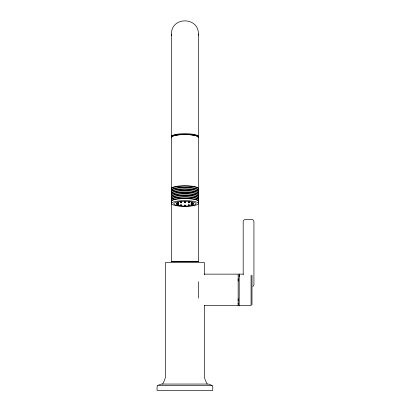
<?xml version="1.0" encoding="UTF-8"?>
<svg xmlns="http://www.w3.org/2000/svg" width="411" height="411" viewBox="0 0 411 411"><rect width="100%" height="100%" fill="white"/><g stroke="black" fill="none" stroke-linecap="round" stroke-linejoin="round"><path stroke-width="0.62" d="M238.164 304.474L238.164 303.015M238.164 301.052L238.164 298.663M238.164 281.145L238.164 278.756M239.192 276.701L239.192 275.231M171.438 34.082C171.115 16.481 198.724 16.481 198.4 34.082M198.297 35.13L198.4 34.031L198.4 261.709L171.438 261.709L171.438 34.031L171.593 35.659M157.757 385.42L157.069 386.792L157.069 390.45L212.77 390.45L212.77 386.792L212.086 385.42L208.454 384.054L161.384 384.054L157.757 385.42L212.086 385.42M162.638 384.054L164.354 380.622L165.494 377.195L165.494 262.485L204.344 262.485L204.344 274.661M252.899 286.431L253.654 285.676L253.931 284.648L253.931 221.58L253.654 220.553L252.899 219.798L251.871 219.525L245.249 219.525L244.221 219.798L243.466 220.553L243.189 221.58L243.189 274.456M178.574 203.399L178.574 202.654C176.242 202.197 178.708 204.627 178.754 202.746M177.521 203.306L178.754 203.306M176.468 203.573C176.514 205.027 178.98 203.162 176.648 203.481L176.648 204.036M180.568 202.053C179.879 203.933 183.162 201.76 180.568 202.053L180.568 202.793M180.388 202.7L181.621 202.7M176.468 204.128L177.701 204.128M177.521 204.395C177.059 205.146 179.211 205.146 178.754 204.395M184.482 201.832C183.799 203.712 187.082 201.539 184.482 201.832L184.482 202.572M177.521 204.955L178.754 204.955M184.303 202.479L185.536 202.479M180.568 204.909C179.879 206.795 183.162 204.616 180.568 204.909L180.568 205.649M180.388 205.557L181.621 205.557M188.402 202.053C187.714 203.933 190.997 201.76 188.402 202.053L188.402 202.793M188.217 202.7L189.456 202.7M184.482 205.13C183.799 207.016 187.082 204.837 184.482 205.13L184.482 205.87M184.303 205.777L185.536 205.777M191.084 202.746C190.627 203.496 192.78 203.496 192.322 202.746M188.402 204.909C187.714 206.795 190.997 204.616 188.402 204.909L188.402 205.649M191.084 203.306L192.322 203.306M188.217 205.557L189.456 205.557M192.317 203.481C191.629 205.366 194.912 203.188 192.317 203.481L192.137 204.128M191.084 204.395C190.627 205.146 192.78 205.146 192.322 204.395M191.084 204.955L192.322 204.955M192.137 203.399L192.137 202.654L191.706 202.618L191.269 202.654L191.269 203.399M178.574 205.048L178.574 204.303L178.138 204.267L177.701 204.303L177.701 205.048M192.317 204.036L193.37 204.128M192.137 205.048L192.137 204.303L191.706 204.267L191.269 204.303L191.269 205.048M171.094 261.684L198.744 261.684M204.37 274.137L238.164 274.137M239.192 274.137L243.569 274.137M204.37 305.671L238.164 305.671M239.192 305.671L251.075 305.671L251.075 275.339M207.201 384.054L205.485 380.622L204.344 377.195L204.344 305.419M251.989 275.339L251.989 304.757M239.192 274.024L239.192 305.784M238.164 274.024L238.164 305.784M198.631 281.689L198.631 298.119M193.191 203.481L193.191 204.221M192.754 203.44L192.754 204M191.706 202.618L191.706 203.435M191.706 204.267L191.706 205.084M189.271 202.053L189.271 202.793M189.271 204.909L189.271 205.649M188.834 202.012L188.834 202.829M188.834 204.868L188.834 205.69M185.356 201.832L185.356 202.572M185.356 205.13L185.356 205.87M184.919 201.791L184.919 202.351M184.919 205.089L184.919 205.649M181.441 202.053L181.441 202.793M181.441 204.909L181.441 205.649M181.004 202.012L181.004 202.829M181.004 204.868L181.004 205.69M178.138 202.618L178.138 203.173M178.138 204.267L178.138 205.084M177.701 202.654L177.701 203.399M177.521 203.481L177.521 204.221M177.084 203.44L177.084 204M171.572 137.284A13.347 2.81 0 0 1 184.919 134.474A13.347 2.81 0 0 1 198.266 137.284M198.266 136.503A13.347 2.81 0 0 1 198.01 137.053M171.572 136.503A13.347 2.81 0 0 1 181.893 133.765A13.347 2.81 0 0 1 196.89 135.26M197.254 135.43A13.347 2.81 0 0 1 198.01 135.954M171.695 137.952A13.481 2.841 0 0 1 183.599 134.572A13.481 2.841 0 0 1 198.4 137.397M171.562 189.522A13.62 2.867 0 0 1 184.919 186.096A13.62 2.867 0 0 1 198.277 189.522M171.562 189.188A13.62 2.867 0 0 1 184.919 185.757A13.62 2.867 0 0 1 198.277 189.188M171.562 191.084A13.62 2.867 0 0 1 184.919 187.657A13.62 2.867 0 0 1 198.277 191.084M171.562 190.75A13.62 2.867 0 0 1 184.919 187.324A13.62 2.867 0 0 1 198.277 190.75M171.562 192.651A13.62 2.867 0 0 1 184.919 189.219A13.62 2.867 0 0 1 198.277 192.651M171.562 192.312A13.62 2.867 0 0 1 184.919 188.885A13.62 2.867 0 0 1 198.277 192.312M171.562 194.213A13.62 2.867 0 0 1 184.919 190.786A13.62 2.867 0 0 1 198.277 194.213M171.562 193.879A13.62 2.867 0 0 1 184.919 190.447A13.62 2.867 0 0 1 198.277 193.879M171.562 195.775A13.62 2.867 0 0 1 184.919 192.348A13.62 2.867 0 0 1 198.277 195.775M171.562 195.441A13.62 2.867 0 0 1 184.919 192.014A13.62 2.867 0 0 1 198.277 195.441M171.562 197.342A13.62 2.867 0 0 1 184.919 193.91A13.62 2.867 0 0 1 198.277 197.342M171.562 197.003A13.62 2.867 0 0 1 184.919 193.576A13.62 2.867 0 0 1 198.277 197.003M171.562 198.903A13.62 2.867 0 0 1 184.919 195.477A13.62 2.867 0 0 1 198.277 198.903M171.562 198.57A13.62 2.867 0 0 1 184.919 195.143A13.62 2.867 0 0 1 198.277 198.57M171.562 200.465A13.62 2.867 0 0 1 184.919 197.039A13.62 2.867 0 0 1 198.277 200.465M171.562 200.131A13.62 2.867 0 0 1 184.919 196.705A13.62 2.867 0 0 1 198.277 200.131M171.562 202.032A13.62 2.867 0 0 1 184.919 198.605A13.62 2.867 0 0 1 198.277 202.032M171.562 201.698A13.62 2.867 0 0 1 184.919 198.266A13.62 2.867 0 0 1 198.277 201.698M171.695 136.776A13.481 1.963 0 0 1 184.919 134.428A13.481 1.963 0 0 1 198.143 136.776M178.179 205.942A13.481 2.841 0 0 0 198.4 203.481A13.481 2.841 0 0 0 178.179 201.025A13.481 2.841 0 0 0 178.179 205.942M179.324 205.793A11.189 2.358 0 0 0 196.109 203.748A11.189 2.358 0 0 0 179.324 201.709A11.189 2.358 0 0 0 179.324 205.793"/></g></svg>
